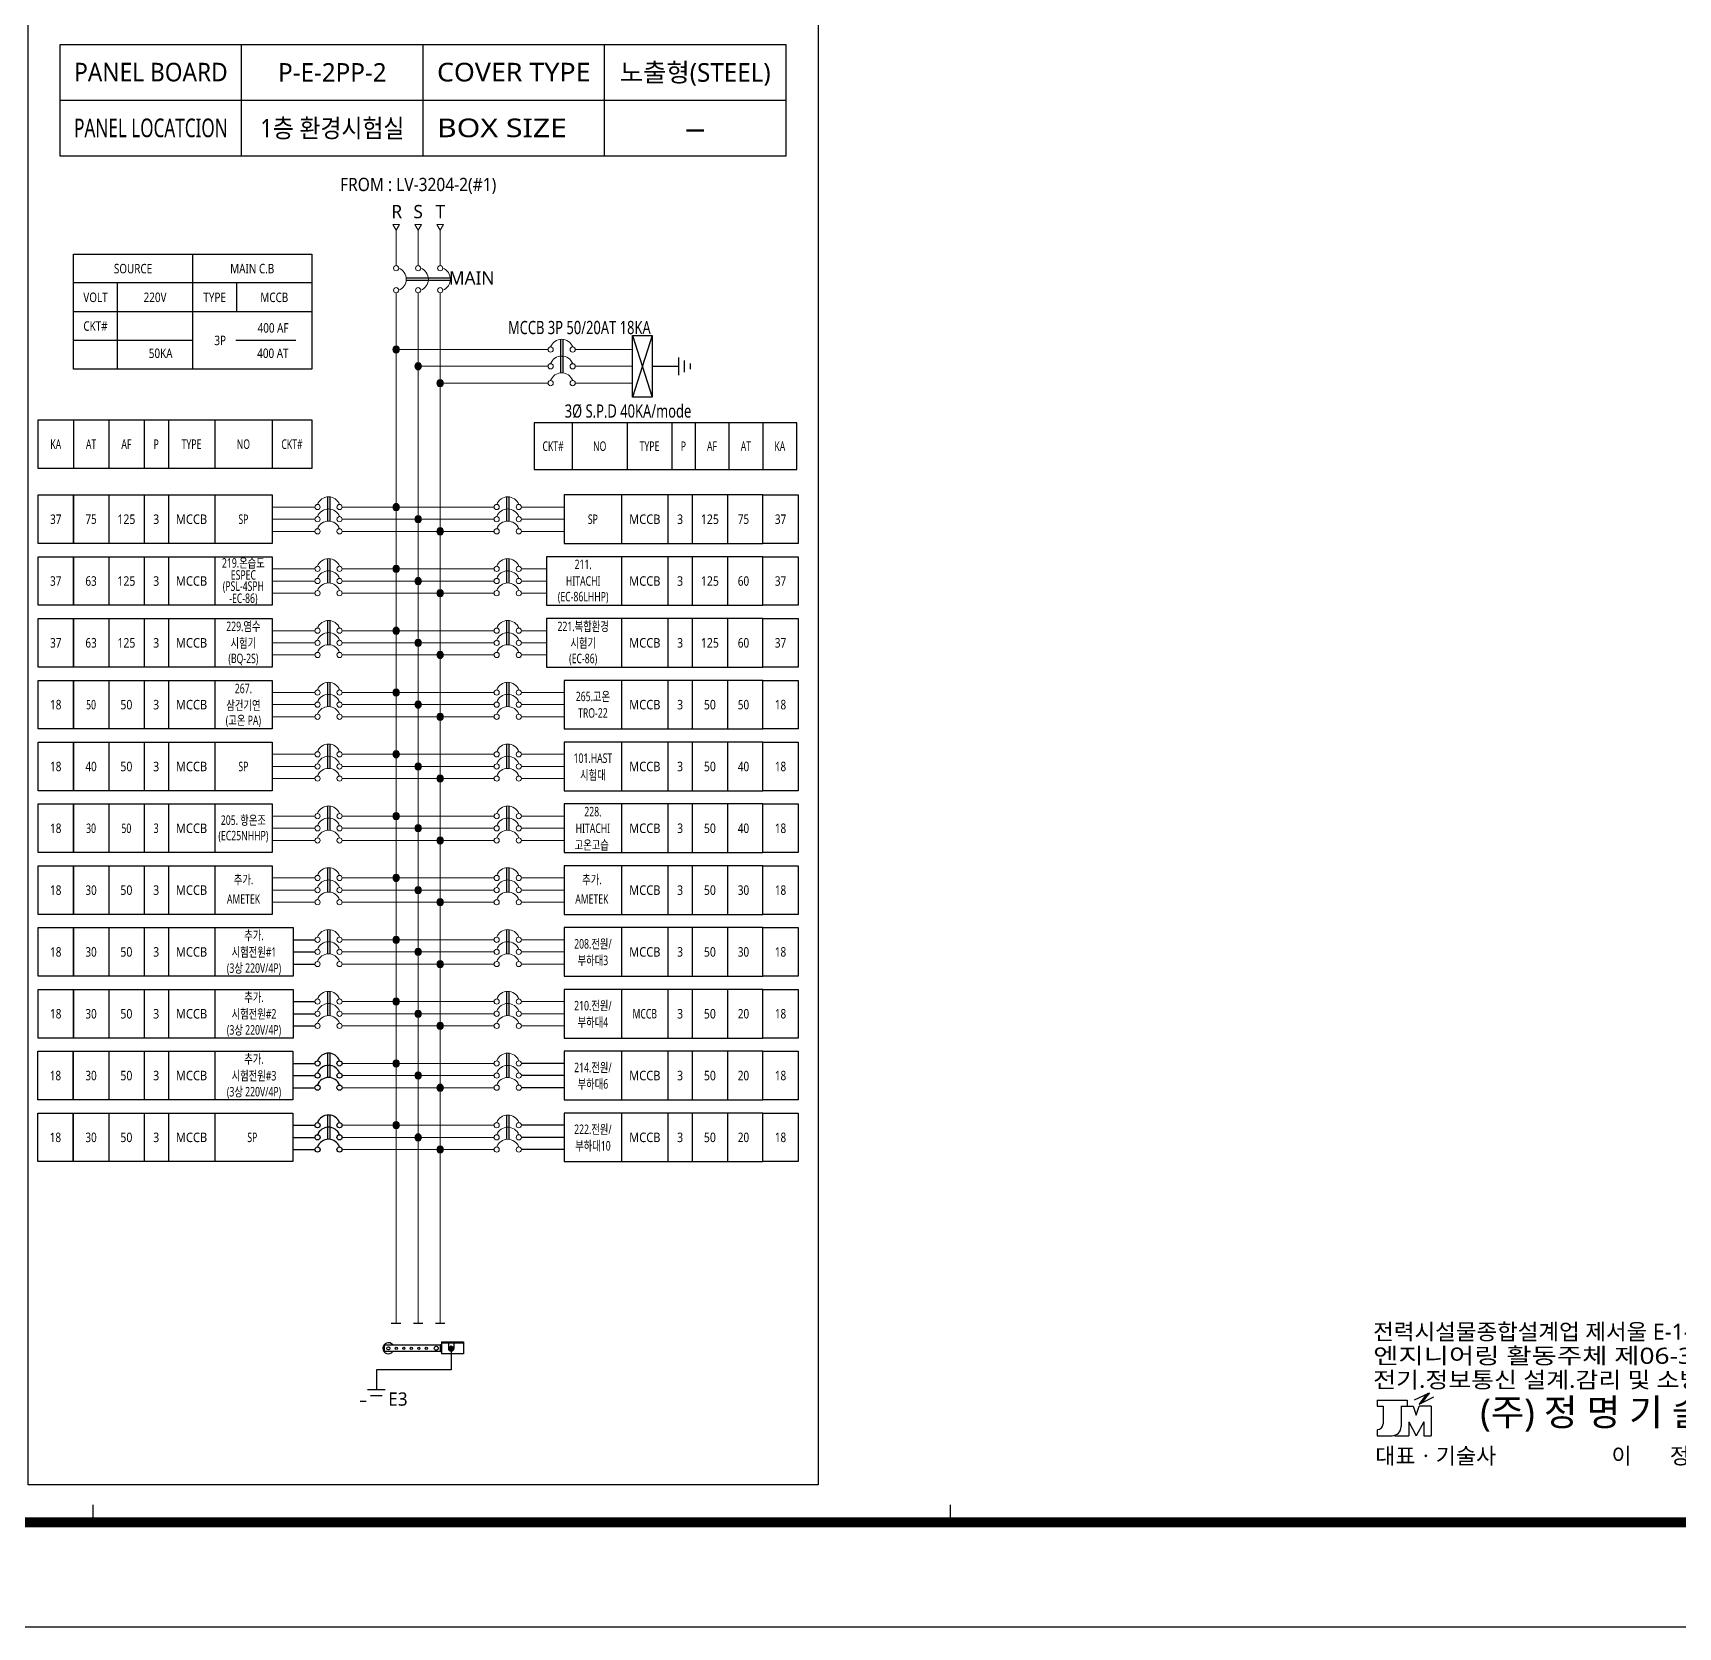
# Model space of a CAD drawing. Header units: millimetres. Extents: x 0 to 1009200, y -237600 to 28708.
# Drawn here: x 75582 to 141500, y -118800 to -54934 of the extents above; entities that cross this region are included whole.
import ezdxf
from ezdxf.enums import TextEntityAlignment as Align

# ---------------------------------------------------------------- set-up
doc = ezdxf.new("R2010")
doc.units = ezdxf.units.MM
doc.header["$LTSCALE"] = 1000
for name, color, linetype in [('arch', 8, 'Continuous'), ('S', 4, 'Continuous'), ('SYM', 3, 'Continuous'), ('TEXT', 3, 'Continuous'), ('XR-SHEET(통신)$0$WD-E$0$WD', 6, 'Continuous'), ('XR-SHEET-SHT', 5, 'Continuous')]:
    doc.layers.add(name, color=color, linetype=linetype)
doc.layers.add('XR-SHEET-TEMP', color=171, linetype='Continuous', plot=False)
doc.styles.add('GHS', font='malgun.ttf')
doc.styles.add('XR-SHEET(통신)$0$WD-E$0$GHS', font='malgun.ttf')

# ---------------------------------------------------------------- blocks, each defined once
blk = doc.blocks.new('A$C73120EFD')
at = {"layer": 'XR-SHEET(통신)$0$WD-E$0$WD', "color": 4}
for p, q in [((-27546, 7102), (-27546, 6933)), ((-27546, 7102), (-26702, 7102)), ((-27546, 6933), (-27377, 6933)), ((-27377, 6933), (-27377, 6434)), ((-26871, 6933), (-26871, 6358)), ((-26871, 6933), (-26534, 6933)), ((-26702, 7102), (-26702, 6933)), ((-26534, 6933), (-26449, 6680)), ((-26494, 7105), (-26082, 7309)), ((-26449, 6680), (-26365, 6933)), ((-26165, 7268), (-26370, 6991)), ((-26370, 6991), (-25958, 7194)), ((-26370, 6991), (-26257, 7073)), ((-26027, 6933), (-26365, 6933)), ((-26349, 7019), (-26236, 7101)), ((-26328, 7047), (-26215, 7129)), ((-26314, 7018), (-26278, 7045)), ((-26308, 7075), (-26194, 7157)), ((-26082, 7309), (-26288, 7031)), ((-26287, 7103), (-26173, 7186)), ((-26266, 7131), (-26153, 7214)), ((-26245, 7160), (-26132, 7242)), ((-26224, 7188), (-26111, 7270)), ((-26203, 7216), (-26090, 7298)), ((-26183, 7244), (-26117, 7292)), ((-26027, 6933), (-26027, 6105)), ((-26660, 6490), (-26449, 6105)), ((-26660, 6490), (-26660, 6105)), ((-26238, 6490), (-26449, 6105)), ((-26238, 6490), (-26238, 6105)), ((-27546, 6273), (-27546, 6105)), ((-27546, 6273), (-27538, 6273)), ((-27546, 6105), (-27124, 6105)), ((-27052, 6115), (-27052, 6105)), ((-27052, 6105), (-26660, 6105)), ((-26238, 6105), (-26027, 6105))]:
    blk.add_line(p, q, dxfattribs=at)
for centre, radius in [((-27538, 6434), 160), ((-27124, 6358), 253)]:
    blk.add_arc(centre, radius, 270, 0, dxfattribs=at)
at = {"layer": 'XR-SHEET(통신)$0$WD-E$0$WD', "color": 4, "style": 'XR-SHEET(통신)$0$WD-E$0$GHS'}
for s, width, p, p2 in [('전력시설물종합설계업 제서울 E-1-055호', 0.91927, (-27655, 8791), (-17155, 8791)), ('엔지니어링 활동주체 제06-378호', 1.128043, (-27655, 8118), (-17155, 8118)), ('전기.정보통신 설계.감리 및 소방설계', 1.016896, (-27655, 7445), (-17155, 7445))]:
    blk.add_text(s, height=450, dxfattribs=dict(at, width=width)).set_placement(p, p2, align=Align.FIT)
for s, height, p in [('(주) 정 명 기 술 단', 750, (-17155, 6387)), ('이       정       환', 450, (-17155, 5315))]:
    blk.add_text(s, height=height, dxfattribs=at).set_placement(p, align=Align.RIGHT)
blk.add_text('대표ㆍ기술사 ', height=450, dxfattribs=at).set_placement((-27597, 5315))
blk = doc.blocks.new('XR-FORM-EE', base_point=(461, 408))
at = {"layer": 'XR-SHEET-SHT', "color": 5}
blk.add_lwpolyline([(0, 118800), (168200, 118800), (168200, 0), (0, 0)], close=True, dxfattribs=at)
at = {"layer": 'XR-SHEET-SHT', "color": 5, "const_width": 400}
blk.add_lwpolyline([(9300, 114600), (163900, 114600), (163900, 4200), (9300, 4200)], close=True, dxfattribs=at)
at = {"layer": 'XR-SHEET-TEMP'}
for p, q in [((78000, 4200), (78000, 4900)), ((112350, 4200), (112350, 4900))]:
    blk.add_line(p, q, dxfattribs=at)
at = {"layer": 'S', "xscale": 1.431220871780062, "yscale": 1.431220896772468, "zscale": 1.431220886775505}
blk.add_blockref('A$C73120EFD', (168863, -1070), dxfattribs=at)
blk = doc.blocks.new('HH7')
at = {"layer": 'SYM'}
blk.add_hatch(color=256, dxfattribs=at).paths.add_polyline_path([(50, 50, 1), (-50, 50, 1)])
blk.add_circle((0, 50), 50, dxfattribs=at)

msp = doc.modelspace()

# ---------------------------------------------------------------- linework, layer by layer
at = {"lineweight": 18}
for p, q in [((90133, -62835, 0), (90133, -64256, 0)), ((91017, -62835, 0), (91017, -64256, 0)), ((91901, -62835, 0), (91901, -64256, 0)), ((90133, -65348, 0), (90133, -65499, 0)), ((91017, -65348, 0), (91017, -65499, 0)), ((91901, -65348, 0), (91901, -65499, 0)), ((96221, -67619, 0), (90133, -67619, 0)), ((97313, -67619, 0), (99602, -67619, 0)), ((96221, -68291, 0), (91017, -68291, 0)), ((99602, -68291, 0), (97313, -68291, 0)), ((99602, -68291, 0), (97313, -68291, 0)), ((96221, -68963, 0), (91901, -68963, 0)), ((99602, -68963, 0), (97313, -68963, 0)), ((85165, -73929), (86882, -73929)), ((85165, -74416), (86882, -74416)), ((87973, -73929), (94061, -73929, 0)), ((94061, -74416), (87973, -74416, 0)), ((87973, -74416), (94061, -74416, 0)), ((96869, -73929, 0), (95152, -73929, 0)), ((96869, -74416, 0), (95152, -74416, 0)), ((85165, -74902), (86882, -74902)), ((94061, -74902), (87973, -74902, 0)), ((87973, -74902), (94061, -74902, 0)), ((96869, -74902, 0), (95152, -74902, 0)), ((85165, -76406), (86882, -76406)), ((87973, -76406), (94061, -76406, 0)), ((96155, -76406, 0), (95152, -76406, 0)), ((85165, -76892), (86882, -76892)), ((94061, -76892), (87973, -76892, 0)), ((87973, -76892), (94061, -76892, 0)), ((96155, -76892, 0), (95152, -76892, 0)), ((85165, -77379), (86882, -77379)), ((94061, -77379), (87973, -77379, 0)), ((87973, -77379), (94061, -77379, 0)), ((96155, -77379, 0), (95152, -77379, 0)), ((85165, -78882), (86882, -78882)), ((87973, -78882), (94061, -78882, 0)), ((96155, -78882, 0), (95152, -78882, 0)), ((85165, -79369), (86882, -79369)), ((94061, -79369), (87973, -79369, 0)), ((87973, -79369), (94061, -79369, 0)), ((96155, -79369, 0), (95152, -79369, 0)), ((85165, -79855), (86882, -79855)), ((94061, -79855), (87973, -79855, 0)), ((87973, -79855), (94061, -79855, 0)), ((96155, -79855, 0), (95152, -79855, 0)), ((85165, -81359), (86882, -81359)), ((87973, -81359), (94061, -81359, 0)), ((96869, -81359, 0), (95152, -81359, 0)), ((85165, -81845), (86882, -81845)), ((85165, -82332), (86882, -82332)), ((94061, -81845), (87973, -81845, 0)), ((87973, -81845), (94061, -81845, 0)), ((94061, -82332), (87973, -82332, 0)), ((87973, -82332), (94061, -82332, 0)), ((96869, -81845, 0), (95152, -81845, 0)), ((96869, -82332, 0), (95152, -82332, 0)), ((85165, -83835), (86882, -83835)), ((85165, -84322), (86882, -84322)), ((87973, -83835), (94061, -83835, 0)), ((94061, -84322), (87973, -84322, 0)), ((87973, -84322), (94061, -84322, 0)), ((96869, -83835, 0), (95152, -83835, 0)), ((96869, -84322, 0), (95152, -84322, 0)), ((85165, -84808), (86882, -84808)), ((94061, -84808), (87973, -84808, 0)), ((87973, -84808), (94061, -84808, 0)), ((96869, -84808, 0), (95152, -84808, 0)), ((85165, -86312), (86882, -86312)), ((87973, -86312), (94061, -86312, 0)), ((96869, -86312, 0), (95152, -86312, 0)), ((85165, -86798), (86882, -86798)), ((94061, -86798), (87973, -86798, 0)), ((87973, -86798), (94061, -86798, 0)), ((96869, -86798, 0), (95152, -86798, 0)), ((85165, -87285), (86882, -87285)), ((91901, -87285), (87973, -87285, 0)), ((87973, -87285), (94061, -87285, 0)), ((96869, -87285, 0), (95152, -87285, 0)), ((85165, -88788), (86882, -88788)), ((87973, -88788), (94061, -88788, 0)), ((96869, -88788, 0), (95152, -88788, 0)), ((85165, -89275), (86882, -89275)), ((94061, -89275), (87973, -89275, 0)), ((87973, -89275), (94061, -89275, 0)), ((96869, -89275, 0), (95152, -89275, 0)), ((85165, -89761), (86882, -89761)), ((91901, -89761), (87973, -89761, 0)), ((87973, -89761), (94061, -89761, 0)), ((96869, -89761, 0), (95152, -89761, 0)), ((87973, -91265), (94061, -91265, 0)), ((96869, -91265, 0), (95152, -91265, 0)), ((94061, -91751), (87973, -91751, 0)), ((87973, -91751), (94061, -91751, 0)), ((91901, -92238), (87973, -92238, 0)), ((87973, -92238), (94061, -92238, 0)), ((96869, -91751, 0), (95152, -91751, 0)), ((96869, -92238, 0), (95152, -92238, 0)), ((87973, -93741), (94061, -93741, 0)), ((94061, -94228), (87973, -94228, 0)), ((87973, -94228), (94061, -94228, 0)), ((96869, -93741, 0), (95152, -93741, 0)), ((96869, -94228, 0), (95152, -94228, 0)), ((91901, -94714), (87973, -94714, 0)), ((87973, -94714), (94061, -94714, 0)), ((96869, -94714, 0), (95152, -94714, 0)), ((87973, -96218), (94061, -96218, 0)), ((94061, -96704), (87973, -96704, 0)), ((87973, -96704), (94061, -96704, 0)), ((91901, -97190), (87973, -97190, 0)), ((87973, -97190), (94061, -97190, 0)), ((87973, -98694), (94061, -98694)), ((94061, -99180), (87973, -99180, 0)), ((87973, -99180), (94061, -99180)), ((91901, -99667), (87973, -99667, 0)), ((87973, -99667), (94061, -99667))]:
    msp.add_line(p, q, dxfattribs=at)
for p, q in [((81981, -63802, 0), (81981, -68402, 0)), ((86757, -64952, 0), (77205, -64952, 0)), ((78973, -68402, 0), (78973, -64952, 0)), ((83749, -66102, 0), (83749, -64952, 0)), ((92308, -64754, 0), (90539, -64754, 0)), ((92308, -64850, 0), (90539, -64850, 0)), ((86757, -66102, 0), (77205, -66102, 0)), ((96719, -67212, 0), (96719, -68556, 0)), ((96815, -67212, 0), (96815, -68556, 0)), ((100398, -67052, 0), (99602, -69529, 0)), ((99602, -67052, 0), (100398, -69529, 0)), ((81981, -67252, 0), (77205, -67252, 0)), ((86123, -67252, 0), (83715, -67252, 0)), ((100398, -68291, 0), (101461, -68291, 0)), ((101461, -68642, 0), (101461, -67940, 0)), ((101695, -68525, 0), (101695, -68057, 0)), ((101929, -68408, 0), (101929, -68174, 0)), ((77205, -70436, 0), (77205, -72382, 0)), ((78620, -70436, 0), (78620, -72382, 0)), ((80035, -70436, 0), (80035, -72382, 0)), ((81008, -70436, 0), (81008, -72382, 0)), ((82865, -70436, 0), (82865, -72382, 0)), ((85165, -70436, 0), (85165, -72382, 0)), ((97188, -70556, 0), (97188, -72424, 0)), ((99395, -70556, 0), (99395, -72424, 0)), ((101179, -70556, 0), (101179, -72424, 0)), ((102112, -70556, 0), (102112, -72424, 0)), ((103471, -70556, 0), (103471, -72424, 0)), ((104830, -70556, 0), (104830, -72424, 0)), ((78620, -73443, 0), (78620, -75389, 0)), ((80035, -73443, 0), (80035, -75389, 0)), ((81008, -73443, 0), (81008, -75389, 0)), ((82865, -73443, 0), (82865, -75389, 0)), ((87380, -73523), (87380, -74496)), ((87475, -73523), (87475, -74496)), ((94559, -73523, 0), (94559, -74496, 0)), ((94654, -73523, 0), (94654, -74496, 0)), ((99169, -73443), (99169, -75389)), ((101026, -73443), (101026, -75389)), ((101999, -73443), (101999, -75389)), ((103414, -73443), (103414, -75389)), ((78620, -75919, 0), (78620, -77865, 0)), ((80035, -75919, 0), (80035, -77865, 0)), ((81008, -75919, 0), (81008, -77865, 0)), ((82865, -75919, 0), (82865, -77865, 0)), ((87380, -75999), (87380, -76972)), ((87475, -75999), (87475, -76972)), ((94559, -75999, 0), (94559, -76972, 0)), ((94654, -75999, 0), (94654, -76972, 0)), ((99169, -75919), (99169, -77865)), ((101026, -75919), (101026, -77865)), ((101999, -75919), (101999, -77865)), ((103414, -75919), (103414, -77865)), ((78620, -78396, 0), (78620, -80342, 0)), ((80035, -78396, 0), (80035, -80342, 0)), ((81008, -78396, 0), (81008, -80342, 0)), ((82865, -78396, 0), (82865, -80342, 0)), ((99169, -78396), (99169, -80342)), ((101026, -78396), (101026, -80342)), ((101999, -78396), (101999, -80342)), ((103414, -78396), (103414, -80342)), ((87380, -78476), (87380, -79448)), ((87475, -78476), (87475, -79448)), ((94559, -78476, 0), (94559, -79448, 0)), ((94654, -78476, 0), (94654, -79448, 0)), ((78620, -80872, 0), (78620, -82818, 0)), ((80035, -80872, 0), (80035, -82818, 0)), ((81008, -80872, 0), (81008, -82818, 0)), ((82865, -80872, 0), (82865, -82818, 0)), ((87380, -80952), (87380, -81925)), ((87475, -80952), (87475, -81925)), ((94559, -80952, 0), (94559, -81925, 0)), ((94654, -80952, 0), (94654, -81925, 0)), ((99169, -80872), (99169, -82818)), ((101026, -80872), (101026, -82818)), ((101999, -80872), (101999, -82818)), ((103414, -80872), (103414, -82818)), ((78620, -83349, 0), (78620, -85295, 0)), ((80035, -83349, 0), (80035, -85295, 0)), ((81008, -83349, 0), (81008, -85295, 0)), ((82865, -83349, 0), (82865, -85295, 0)), ((87380, -83429), (87380, -84401)), ((87475, -83429), (87475, -84401)), ((94559, -83429, 0), (94559, -84401, 0)), ((94654, -83429, 0), (94654, -84401, 0)), ((99169, -83349), (99169, -85295)), ((101026, -83349), (101026, -85295)), ((101999, -83349), (101999, -85295)), ((103414, -83349), (103414, -85295)), ((78620, -85825, 0), (78620, -87771, 0)), ((80035, -85825, 0), (80035, -87771, 0)), ((81008, -85825, 0), (81008, -87771, 0)), ((82865, -85825, 0), (82865, -87771, 0)), ((87380, -85905), (87380, -86878)), ((87475, -85905), (87475, -86878)), ((94559, -85905, 0), (94559, -86878, 0)), ((94654, -85905, 0), (94654, -86878, 0)), ((99169, -85825), (99169, -87771)), ((101026, -85825), (101026, -87771)), ((101999, -85825), (101999, -87771)), ((103414, -85825), (103414, -87771)), ((78620, -88302, 0), (78620, -90248, 0)), ((80035, -88302, 0), (80035, -90248, 0)), ((81008, -88302, 0), (81008, -90248, 0)), ((82865, -88302, 0), (82865, -90248, 0)), ((99169, -88302), (99169, -90248)), ((101026, -88302), (101026, -90248)), ((101999, -88302), (101999, -90248)), ((103414, -88302), (103414, -90248)), ((87380, -88381), (87380, -89354)), ((87475, -88381), (87475, -89354)), ((94559, -88381, 0), (94559, -89354, 0)), ((94654, -88381, 0), (94654, -89354, 0)), ((78620, -90778), (78620, -92724)), ((80035, -90778), (80035, -92724)), ((81008, -90778), (81008, -92724)), ((82865, -90778), (82865, -92724)), ((87380, -90858), (87380, -91831)), ((87475, -90858), (87475, -91831)), ((94559, -90858, 0), (94559, -91831, 0)), ((94654, -90858, 0), (94654, -91831, 0)), ((99169, -90778), (99169, -92724)), ((101026, -90778), (101026, -92724)), ((101999, -90778), (101999, -92724)), ((103414, -90778), (103414, -92724)), ((86010, -91265), (86882, -91265)), ((86010, -91751), (86882, -91751)), ((86010, -92238), (86882, -92238)), ((78620, -93255), (78620, -95200)), ((80035, -93255), (80035, -95200)), ((81008, -93255), (81008, -95200)), ((82865, -93255), (82865, -95200)), ((87380, -93334), (87380, -94307)), ((87475, -93334), (87475, -94307)), ((94559, -93334, 0), (94559, -94307, 0)), ((94654, -93334, 0), (94654, -94307, 0)), ((99169, -93255), (99169, -95200)), ((101026, -93255), (101026, -95200)), ((101999, -93255), (101999, -95200)), ((103414, -93255), (103414, -95200)), ((86010, -93741), (86882, -93741)), ((86010, -94228), (86882, -94228)), ((86010, -94714), (86882, -94714)), ((78620, -95731), (78620, -97677)), ((80035, -95731), (80035, -97677)), ((81008, -95731), (81008, -97677)), ((82865, -95731), (82865, -97677)), ((86010, -96218), (86882, -96218)), ((87380, -95811), (87380, -96784)), ((87475, -95811), (87475, -96784)), ((94559, -95811, 0), (94559, -96784, 0)), ((94654, -95811, 0), (94654, -96784, 0)), ((96869, -96218), (95152, -96218, 0)), ((99169, -95731), (99169, -97677)), ((101026, -95731), (101026, -97677)), ((101999, -95731), (101999, -97677)), ((103414, -95731), (103414, -97677)), ((86010, -96704), (86882, -96704)), ((96869, -96704), (95152, -96704, 0)), ((86010, -97190), (86882, -97190)), ((96869, -97190), (95152, -97190, 0)), ((78620, -98208), (78620, -100153)), ((80035, -98208), (80035, -100153)), ((81008, -98208), (81008, -100153)), ((82865, -98208), (82865, -100153)), ((99169, -98208), (99169, -100153)), ((101026, -98208), (101026, -100153)), ((101999, -98208), (101999, -100153)), ((103414, -98208), (103414, -100153)), ((86010, -98694), (86882, -98694)), ((87380, -98287), (87380, -99260)), ((87475, -98287), (87475, -99260)), ((94559, -98287), (94559, -99260)), ((94654, -98287), (94654, -99260)), ((96869, -98694), (95152, -98694)), ((86010, -99180), (86882, -99180)), ((96869, -99180), (95152, -99180)), ((86010, -99667), (86882, -99667)), ((96869, -99667), (95152, -99667)), ((89942, -106620, 0), (90324, -106620, 0)), ((90826, -106620, 0), (91208, -106620, 0)), ((91710, -106620, 0), (92093, -106620, 0)), ((91955, -107372, 0), (92839, -107372, 0)), ((91955, -107372, 0), (91955, -107850, 0)), ((91955, -107408, 0), (92839, -107408, 0)), ((92229, -107408, 0), (92229, -107629, 0)), ((92459, -107629, 0), (92459, -107408, 0)), ((92839, -107372, 0), (92839, -107850, 0)), ((89655, -107496, 0), (91919, -107496, 0)), ((89655, -107496, 0), (89655, -107762, 0)), ((91919, -107762, 0), (89655, -107762, 0)), ((91955, -107496, 0), (91919, -107496, 0)), ((91919, -107762, 0), (91919, -107496, 0)), ((91919, -107762, 0), (91955, -107762, 0)), ((92839, -107850, 0), (91955, -107850, 0)), ((92307, -107624, 0), (92307, -107634, 0)), ((92307, -107624, 0), (92333, -107624, 0)), ((92307, -107634, 0), (92333, -107634, 0)), ((92338, -107592, 0), (92338, -107618, 0)), ((92338, -107592, 0), (92349, -107592, 0)), ((92338, -107639, 0), (92338, -107666, 0)), ((92338, -107666, 0), (92349, -107666, 0)), ((92349, -107592, 0), (92349, -107618, 0)), ((92349, -107639, 0), (92349, -107666, 0)), ((92354, -107624, 0), (92381, -107624, 0)), ((92354, -107634, 0), (92381, -107634, 0)), ((92381, -107624, 0), (92381, -107634, 0)), ((88993, -109285), (89695, -109285)), ((88697, -109753), (88931, -109753)), ((89110, -109519), (89578, -109519))]:
    msp.add_line(p, q)
for points in [[(90133, -62835), (90265, -62605), (90000, -62605)], [(91017, -62835), (91150, -62605), (90884, -62605)], [(91901, -62835), (92034, -62605), (91769, -62605)]]:
    msp.add_lwpolyline(points, close=True, dxfattribs=at)
for points in [[(77205, -63802), (86757, -63802), (86757, -68402), (77205, -68402)], [(99602, -67052), (100398, -67052), (100398, -69529), (99602, -69529)], [(75789, -70436), (86757, -70436), (86757, -72382), (75789, -72382)], [(106188, -70556), (95660, -70556), (95660, -72424), (106188, -72424)], [(75789, -73443), (77205, -73443), (77205, -75389), (75789, -75389)], [(77205, -73443), (85165, -73443), (85165, -75389), (77205, -75389)], [(104830, -73443), (96869, -73443), (96869, -75389), (104830, -75389)], [(104830, -73443), (106245, -73443), (106245, -75389), (104830, -75389)], [(75789, -75919), (77205, -75919), (77205, -77865), (75789, -77865)], [(77205, -75919), (85165, -75919), (85165, -77865), (77205, -77865)], [(104830, -75919), (96155, -75919), (96155, -77865), (104830, -77865)], [(104830, -75919), (106245, -75919), (106245, -77865), (104830, -77865)], [(75789, -78396), (77205, -78396), (77205, -80342), (75789, -80342)], [(77205, -78396), (85165, -78396), (85165, -80342), (77205, -80342)], [(104830, -78396), (96155, -78396), (96155, -80342), (104830, -80342)], [(104830, -78396), (106245, -78396), (106245, -80342), (104830, -80342)], [(75789, -80872), (77205, -80872), (77205, -82818), (75789, -82818)], [(77205, -80872), (85165, -80872), (85165, -82818), (77205, -82818)], [(104830, -80872), (96869, -80872), (96869, -82818), (104830, -82818)], [(104830, -80872), (106245, -80872), (106245, -82818), (104830, -82818)], [(75789, -83349), (77205, -83349), (77205, -85295), (75789, -85295)], [(77205, -83349), (85165, -83349), (85165, -85295), (77205, -85295)], [(104830, -83349), (96869, -83349), (96869, -85295), (104830, -85295)], [(104830, -83349), (106245, -83349), (106245, -85295), (104830, -85295)], [(75789, -85825), (77205, -85825), (77205, -87771), (75789, -87771)], [(77205, -85825), (85165, -85825), (85165, -87771), (77205, -87771)], [(104830, -85825), (96869, -85825), (96869, -87771), (104830, -87771)], [(104830, -85825), (106245, -85825), (106245, -87771), (104830, -87771)], [(75789, -88302), (77205, -88302), (77205, -90248), (75789, -90248)], [(77205, -88302), (85165, -88302), (85165, -90248), (77205, -90248)], [(104830, -88302), (96869, -88302), (96869, -90248), (104830, -90248)], [(104830, -88302), (106245, -88302), (106245, -90248), (104830, -90248)], [(75789, -90778), (77205, -90778), (77205, -92724), (75789, -92724)], [(77205, -90778), (86010, -90778), (86010, -92724), (77205, -92724)], [(104830, -90778), (96869, -90778), (96869, -92724), (104830, -92724)], [(104830, -90778), (106245, -90778), (106245, -92724), (104830, -92724)], [(75789, -93255), (77205, -93255), (77205, -95200), (75789, -95200)], [(77205, -93255), (86010, -93255), (86010, -95200), (77205, -95200)], [(104830, -93255), (96869, -93255), (96869, -95200), (104830, -95200)], [(104830, -93255), (106245, -93255), (106245, -95200), (104830, -95200)], [(75776, -95731), (77191, -95731), (77191, -97677), (75776, -97677)], [(77191, -95731), (85997, -95731), (85997, -97677), (77191, -97677)], [(104830, -95731), (96869, -95731), (96869, -97677), (104830, -97677)], [(104830, -95731), (106245, -95731), (106245, -97677), (104830, -97677)], [(75776, -98208), (77191, -98208), (77191, -100153), (75776, -100153)], [(77191, -98208), (85997, -98208), (85997, -100153), (77191, -100153)], [(104830, -98208), (96869, -98208), (96869, -100153), (104830, -100153)], [(104830, -98208), (106245, -98208), (106245, -100153), (104830, -100153)], [(92417, -107586), (92344, -107544), (92270, -107586), (92270, -107671), (92344, -107714), (92417, -107671)]]:
    msp.add_lwpolyline(points, close=True)
for points in [[(90133, -106620), (90133, -65499)], [(91017, -106620), (91017, -65499)], [(91901, -106620), (91901, -65499)]]:
    msp.add_lwpolyline(points, dxfattribs=at)
msp.add_lwpolyline([(92344, -107629), (92344, -108494), (89344, -108494), (89344, -109285)])
for centre in [(90133, -64360, 0), (91017, -64360, 0), (91901, -64360, 0), (90133, -65244, 0), (91017, -65244, 0), (91901, -65244, 0), (96325, -67619, 0), (97209, -67619, 0), (96325, -68291, 0), (97209, -68291, 0), (96325, -68963, 0), (97209, -68963, 0), (86985, -73929), (87870, -73929), (94164, -73929, 0), (95049, -73929, 0), (86985, -74416), (87870, -74416), (94164, -74416, 0), (95049, -74416, 0), (86985, -74902), (87870, -74902), (94164, -74902, 0), (95049, -74902, 0), (86985, -76406), (87870, -76406), (94164, -76406, 0), (95049, -76406, 0), (86985, -76892), (87870, -76892), (94164, -76892, 0), (95049, -76892, 0), (86985, -77379), (87870, -77379), (94164, -77379, 0), (95049, -77379, 0), (86985, -78882), (87870, -78882), (94164, -78882, 0), (95049, -78882, 0), (86985, -79369), (86985, -79855), (87870, -79369), (87870, -79855), (94164, -79369, 0), (94164, -79855, 0), (95049, -79369, 0), (95049, -79855, 0), (86985, -81359), (87870, -81359), (94164, -81359, 0), (95049, -81359, 0), (86985, -81845), (86985, -82332), (87870, -81845), (87870, -82332), (94164, -81845, 0), (94164, -82332, 0), (95049, -81845, 0), (95049, -82332, 0), (86985, -83835), (86985, -84322), (87870, -83835), (87870, -84322), (94164, -83835, 0), (94164, -84322, 0), (95049, -83835, 0), (95049, -84322, 0), (86985, -84808), (87870, -84808), (94164, -84808, 0), (95049, -84808, 0), (86985, -86312), (87870, -86312), (94164, -86312, 0), (95049, -86312, 0), (86985, -86798), (87870, -86798), (94164, -86798, 0), (95049, -86798, 0), (86985, -87285), (87870, -87285), (94164, -87285, 0), (95049, -87285, 0), (86985, -88788), (87870, -88788), (94164, -88788, 0), (95049, -88788, 0), (86985, -89275), (87870, -89275), (94164, -89275, 0), (95049, -89275, 0), (86985, -89761), (87870, -89761), (94164, -89761, 0), (95049, -89761, 0), (86985, -91265), (87870, -91265), (94164, -91265, 0), (95049, -91265, 0), (86985, -91751), (86985, -92238), (87870, -91751), (87870, -92238), (94164, -91751, 0), (94164, -92238, 0), (95049, -91751, 0), (95049, -92238, 0), (86985, -93741), (86985, -94228), (87870, -93741), (87870, -94228), (94164, -93741, 0), (94164, -94228, 0), (95049, -93741, 0), (95049, -94228, 0), (86985, -94714), (87870, -94714), (94164, -94714, 0), (95049, -94714, 0), (94164, -96218, 0), (95049, -96218, 0), (94164, -96704, 0), (95049, -96704, 0), (94164, -97190, 0), (95049, -97190, 0), (94164, -98694), (95049, -98694), (94164, -99180), (95049, -99180), (94164, -99667), (95049, -99667)]:
    msp.add_circle(centre, 104, dxfattribs=at)
for centre, radius in [((86985, -96218), 104), ((87870, -96218), 104), ((86985, -96704), 104), ((87870, -96704), 104), ((86985, -97190), 104), ((87870, -97190), 104), ((86985, -98694), 104), ((87870, -98694), 104), ((86985, -99180), 104), ((87870, -99180), 104), ((86985, -99667), 104), ((87870, -99667), 104), ((89823, -107629, 0), 61.9), ((90141, -107629, 0), 44.2), ((90442, -107629, 0), 44.2), ((90743, -107629, 0), 44.2), ((91044, -107629, 0), 44.2), ((91344, -107629, 0), 44.2), ((91742, -107629, 0), 79.6), ((92344, -107629, 0), 67), ((92344, -107629, 0), 59.2)]:
    msp.add_circle(centre, radius)
for centre, start, end in [((90069, -64802, 0), 290.69882, 69.30118), ((90953, -64802, 0), 290.69882, 69.30118), ((91838, -64802, 0), 290.69882, 69.30118), ((96767, -67682, 0), 20.69882, 159.30118), ((96767, -68354, 0), 20.69882, 159.30118), ((96767, -69026, 0), 20.69882, 159.30118), ((87427, -73993), 20.69882, 159.30118), ((94607, -73993, 0), 20.69882, 159.30118), ((87427, -74479), 20.69882, 159.30118), ((94607, -74479, 0), 20.69882, 159.30118), ((87427, -74966), 20.69882, 159.30118), ((94607, -74966, 0), 20.69882, 159.30118), ((87427, -76469), 20.69882, 159.30118), ((94607, -76469, 0), 20.69882, 159.30118), ((87427, -76956), 20.69882, 159.30118), ((87427, -77442), 20.69882, 159.30118), ((94607, -76956, 0), 20.69882, 159.30118), ((94607, -77442, 0), 20.69882, 159.30118), ((87427, -78946), 20.69882, 159.30118), ((87427, -79432), 20.69882, 159.30118), ((94607, -78946, 0), 20.69882, 159.30118), ((94607, -79432, 0), 20.69882, 159.30118), ((87427, -79919), 20.69882, 159.30118), ((94607, -79919, 0), 20.69882, 159.30118), ((87427, -81422), 20.69882, 159.30118), ((94607, -81422, 0), 20.69882, 159.30118), ((87427, -81909), 20.69882, 159.30118), ((94607, -81909, 0), 20.69882, 159.30118), ((87427, -82395), 20.69882, 159.30118), ((94607, -82395, 0), 20.69882, 159.30118), ((87427, -83899), 20.69882, 159.30118), ((94607, -83899, 0), 20.69882, 159.30118), ((87427, -84385), 20.69882, 159.30118), ((94607, -84385, 0), 20.69882, 159.30118), ((87427, -84872), 20.69882, 159.30118), ((94607, -84872, 0), 20.69882, 159.30118), ((87427, -86375), 20.69882, 159.30118), ((94607, -86375, 0), 20.69882, 159.30118), ((87427, -86862), 20.69882, 159.30118), ((87427, -87348), 20.69882, 159.30118), ((94607, -86862, 0), 20.69882, 159.30118), ((94607, -87348, 0), 20.69882, 159.30118), ((87427, -88852), 20.69882, 159.30118), ((87427, -89338), 20.69882, 159.30118), ((94607, -88852, 0), 20.69882, 159.30118), ((94607, -89338, 0), 20.69882, 159.30118), ((87427, -89825), 20.69882, 159.30118), ((94607, -89825, 0), 20.69882, 159.30118), ((87427, -91328), 20.69882, 159.30118), ((94607, -91328, 0), 20.69882, 159.30118), ((87427, -91815), 20.69882, 159.30118), ((94607, -91815, 0), 20.69882, 159.30118), ((87427, -92301), 20.69882, 159.30118), ((94607, -92301, 0), 20.69882, 159.30118), ((87427, -93805), 20.69882, 159.30118), ((94607, -93805, 0), 20.69882, 159.30118), ((87427, -94291), 20.69882, 159.30118), ((94607, -94291, 0), 20.69882, 159.30118), ((87427, -94778), 20.69882, 159.30118), ((94607, -94778, 0), 20.69882, 159.30118), ((94607, -96281, 0), 20.69882, 159.30118), ((94607, -96768, 0), 20.69882, 159.30118), ((94607, -97254, 0), 20.69882, 159.30118), ((94607, -98758), 20.69882, 159.30118), ((94607, -99244), 20.69882, 159.30118), ((94607, -99730), 20.69882, 159.30118)]:
    msp.add_arc(centre, 473, start, end, dxfattribs=at)
for centre, radius, start, end in [((87427, -96281), 473, 20.69882, 159.30118), ((87427, -96768), 473, 20.69882, 159.30118), ((87427, -97254), 473, 20.69882, 159.30118), ((87427, -98758), 473, 20.69882, 159.30118), ((87427, -99244), 473, 20.69882, 159.30118), ((87427, -99730), 473, 20.69882, 159.30118), ((89823, -107629, 0), 221, 36.8699, 323.1301), ((92344, -107629, 0), 115, 180, 0), ((92333, -107618, 0), 5.28, 270, 0), ((92333, -107639, 0), 5.28, 0, 90), ((92354, -107618, 0), 5.28, 180, 270), ((92354, -107639, 0), 5.28, 90, 180)]:
    msp.add_arc(centre, radius, start, end)
at = {"layer": 'SYM', "color": 6}
for p, q in [((83944, -59868, 0), (83944, -55400, 0)), ((91214, -59868, 0), (91214, -55400, 0)), ((98484, -59868, 0), (98484, -55400, 0)), ((76675, -57634, 0), (105753, -57634, 0))]:
    msp.add_line(p, q, dxfattribs=at)
for points in [[(75387, -54469), (107041, -54469), (107041, -113096), (75387, -113096)], [(76675, -55400), (105753, -55400), (105753, -59868), (76675, -59868)]]:
    msp.add_lwpolyline(points, close=True, dxfattribs=at)

# ---------------------------------------------------------------- block references
for p, xscale, yscale, zscale, rotation in [((90265, -67619, 0), -2.653349869803625, 2.653349869803625, 2.653349867486946, 89.9999999999992), ((91150, -68291, 0), -2.653349869803625, 2.653349869803625, 2.653349867486946, 89.9999999999992), ((92034, -68963, 0), -2.653349869803625, 2.653349869803625, 2.653349867486946, 89.9999999999992), ((90265, -73929), -2.653349145397245, 2.653349145397245, 2.65334914292484, 89.9999999999992), ((91150, -74416), -2.653349145397245, 2.653349145397245, 2.65334914292484, 89.9999999999992), ((92034, -74902), -2.653349145397245, 2.653349145397245, 2.65334914292484, 89.9999999999992), ((90265, -76406), -2.653349145397245, 2.653349145397245, 2.65334914292484, 89.9999999999992), ((91150, -76892), -2.653349145397245, 2.653349145397245, 2.65334914292484, 89.9999999999992), ((92034, -77379), -2.653349145397245, 2.653349145397245, 2.65334914292484, 89.9999999999992), ((90265, -78882), -2.653349145397245, 2.653349145397245, 2.65334914292484, 89.9999999999992), ((91150, -79369), -2.653349145397245, 2.653349145397245, 2.65334914292484, 89.9999999999992), ((92034, -79855), -2.653349145397245, 2.653349145397245, 2.65334914292484, 89.9999999999992), ((90265, -81359), -2.653349145397245, 2.653349145397245, 2.65334914292484, 89.9999999999992), ((91150, -81845), -2.653349145397245, 2.653349145397245, 2.65334914292484, 89.9999999999992), ((92034, -82332), -2.653349145397245, 2.653349145397245, 2.65334914292484, 89.9999999999992), ((90265, -83835), -2.653349145397245, 2.653349145397245, 2.65334914292484, 89.9999999999992), ((91150, -84322), -2.653349145397245, 2.653349145397245, 2.65334914292484, 89.9999999999992), ((92034, -84808), -2.653349145397245, 2.653349145397245, 2.65334914292484, 89.9999999999992), ((90265, -86312), -2.653349145397245, 2.653349145397245, 2.65334914292484, 89.99999999999912), ((91150, -86798), -2.653349145397245, 2.653349145397245, 2.65334914292484, 89.99999999999912), ((92034, -87285), -2.653349145397245, 2.653349145397245, 2.65334914292484, 89.99999999999912), ((90265, -88788), -2.653349145397245, 2.653349145397245, 2.65334914292484, 89.99999999999912), ((91150, -89275), -2.653349145397245, 2.653349145397245, 2.65334914292484, 89.99999999999912), ((92034, -89761), -2.653349145397245, 2.653349145397245, 2.65334914292484, 89.99999999999912), ((90265, -91265), -2.653349145397245, 2.653349145397245, 2.65334914292484, 89.99999999999912), ((91150, -91751), -2.653349145397245, 2.653349145397245, 2.65334914292484, 89.99999999999912), ((92034, -92238), -2.653349145397245, 2.653349145397245, 2.65334914292484, 89.99999999999912), ((90265, -93741), -2.653349145397245, 2.653349145397245, 2.65334914292484, 89.99999999999912), ((91150, -94228), -2.653349145397245, 2.653349145397245, 2.65334914292484, 89.99999999999912), ((92034, -94714), -2.653349145397245, 2.653349145397245, 2.65334914292484, 89.99999999999912), ((90265, -96218), -2.653349145397245, 2.653349145397245, 2.65334914292484, 89.99999999999912), ((91150, -96704), -2.653349145397245, 2.653349145397245, 2.65334914292484, 89.99999999999912), ((92034, -97190), -2.653349145397245, 2.653349145397245, 2.65334914292484, 89.99999999999912), ((90265, -98694), -2.653349145397245, 2.653349145397245, 2.65334914292484, 89.99999999999912), ((91150, -99180), -2.653349145397245, 2.653349145397245, 2.65334914292484, 89.99999999999912), ((92034, -99667), -2.653349145397245, 2.653349145397245, 2.65334914292484, 89.99999999999912)]:
    msp.add_blockref('HH7', p, dxfattribs=dict(xscale=xscale, yscale=yscale, zscale=zscale, rotation=rotation))
at = {"layer": 'arch'}
msp.add_blockref('XR-FORM-EE', (461, -118392), dxfattribs=at)

# ---------------------------------------------------------------- texts
at = {"style": 'GHS'}
for s, height, width, p in [('FROM : LV-3204-2(#1)', 530.67, 0.9, (91017, -61060)), ('SOURCE', 380, 0.8, (79593, -64377)), ('MAIN C.B', 380, 0.8, (84369, -64377)), ('VOLT', 380, 0.8, (78089, -65527)), ('220V', 380, 0.8, (80477, -65527)), ('TYPE', 380, 0.8, (82865, -65527)), ('MCCB', 380, 0.8, (85253, -65527)), ('CKT#', 380, 0.8, (78089, -66677)), ('3P', 380, 0.8, (83086, -67252)), ('KA', 380, 0.7, (76497, -71409)), ('AT', 380, 0.7, (77912, -71409)), ('AF', 380, 0.7, (79327, -71409)), ('P', 380, 0.7, (80521, -71409)), ('TYPE', 380, 0.7, (81936, -71409)), ('NO', 380, 0.7, (84015, -71409)), ('CKT#', 380, 0.7, (85961, -71409)), ('CKT#', 380, 0.7, (96424, -71490)), ('NO', 380, 0.7, (98292, -71490)), ('TYPE', 380, 0.7, (100287, -71490)), ('P', 380, 0.7, (101645, -71490)), ('AF', 380, 0.7, (102792, -71490)), ('AT', 380, 0.7, (104150, -71490)), ('KA', 380, 0.7, (105509, -71490)), ('37', 380, 0.8, (76497, -74416)), ('75', 380, 0.8, (77912, -74416)), ('125', 380, 0.85, (79327, -74416)), ('3', 380, 0.85, (80521, -74416)), ('MCCB', 380, 0.9, (81936, -74416)), ('SP', 380, 0.7, (84015, -74416)), ('SP', 380, 0.7, (98019, -74416)), ('MCCB', 380, 0.9, (100098, -74416)), ('3', 380, 0.85, (101513, -74416)), ('125', 380, 0.85, (102707, -74416)), ('75', 380, 0.8, (104053, -74416)), ('37', 380, 0.8, (105537, -74416)), ('219.온습도', 380, 0.7, (84015, -76163)), ('ESPEC', 380, 0.7, (84015, -76649)), ('211.', 380, 0.7, (97629, -76227)), ('37', 380, 0.8, (76497, -76892)), ('63', 380, 0.8, (77912, -76892)), ('125', 380, 0.85, (79327, -76892)), ('3', 380, 0.85, (80521, -76892)), ('MCCB', 380, 0.9, (81936, -76892)), ('(PSL-4SPH', 380, 0.7, (84015, -77136)), ('HITACHI', 380, 0.7, (97629, -76892)), ('MCCB', 380, 0.9, (100098, -76892)), ('3', 380, 0.85, (101513, -76892)), ('125', 380, 0.85, (102707, -76892)), ('60', 380, 0.8, (104053, -76892)), ('37', 380, 0.8, (105537, -76892)), ('-EC-86)', 380, 0.7, (84015, -77622)), ('(EC-86LHHP)', 380, 0.7, (97629, -77557)), ('229.염수', 380, 0.7, (84015, -78704)), ('221.복합환경', 380, 0.7, (97629, -78704)), ('37', 380, 0.8, (76497, -79369)), ('63', 380, 0.8, (77912, -79369)), ('125', 380, 0.85, (79327, -79369)), ('3', 380, 0.85, (80521, -79369)), ('MCCB', 380, 0.9, (81936, -79369)), ('시험기', 380, 0.7, (84015, -79369)), ('시험기', 380, 0.7, (97629, -79369)), ('MCCB', 380, 0.9, (100098, -79369)), ('3', 380, 0.85, (101513, -79369)), ('125', 380, 0.85, (102707, -79369)), ('60', 380, 0.8, (104053, -79369)), ('37', 380, 0.8, (105537, -79369)), ('(BQ-2S)', 380, 0.7, (84015, -80034)), ('(EC-86)', 380, 0.7, (97629, -80034)), ('267.', 380, 0.7, (84015, -81199, 0)), ('18', 380, 0.8, (76497, -81845)), ('50', 380, 0.7, (77912, -81845)), ('50', 380, 0.85, (79327, -81845)), ('3', 380, 0.85, (80521, -81845)), ('MCCB', 380, 0.9, (81936, -81845)), ('삼건기연', 380, 0.7, (84015, -81864, 0)), ('265.고온', 380, 0.7, (98019, -81513)), ('MCCB', 380, 0.9, (100098, -81845)), ('3', 380, 0.85, (101513, -81845)), ('50', 380, 0.85, (102707, -81845)), ('50', 380, 0.8, (104053, -81845)), ('18', 380, 0.8, (105537, -81845)), ('(고온 PA)', 380, 0.7, (84015, -82496, 0)), ('TRO-22', 380, 0.7, (98019, -82178)), ('18', 380, 0.8, (76497, -84322)), ('40', 380, 0.8, (77912, -84322)), ('50', 380, 0.85, (79327, -84322)), ('3', 380, 0.85, (80521, -84322)), ('MCCB', 380, 0.9, (81936, -84322)), ('SP', 380, 0.7, (84015, -84322, 0)), ('101.HAST', 380, 0.7, (98019, -83989)), ('MCCB', 380, 0.9, (100098, -84322)), ('3', 380, 0.85, (101513, -84322)), ('50', 380, 0.85, (102707, -84322)), ('40', 380, 0.8, (104053, -84322)), ('18', 380, 0.8, (105537, -84322)), ('시험대', 380, 0.7, (98019, -84654)), ('205. 항온조', 380, 0.7, (84015, -86466)), ('228.', 380, 0.7, (98019, -86133, 0)), ('18', 380, 0.8, (76497, -86798)), ('30', 380, 0.7, (77912, -86798)), ('50', 380, 0.7, (79327, -86798)), ('3', 380, 0.7, (80521, -86798)), ('MCCB', 380, 0.9, (81936, -86798)), ('(EC25NHHP)', 380, 0.7, (84015, -87131)), ('HITACHI', 380, 0.7, (98019, -86798, 0)), ('MCCB', 380, 0.9, (100098, -86798)), ('3', 380, 0.85, (101513, -86798)), ('50', 380, 0.85, (102707, -86798)), ('40', 380, 0.8, (104053, -86798)), ('18', 380, 0.8, (105537, -86798)), ('고온고습 ', 380, 0.7, (98019, -87463, 0)), ('추가.', 380, 0.7, (84020, -88848)), ('추가.', 380, 0.7, (97977, -88848)), ('18', 380, 0.8, (76497, -89275)), ('30', 380, 0.8, (77912, -89275)), ('50', 380, 0.85, (79327, -89275)), ('3', 380, 0.85, (80521, -89275)), ('MCCB', 380, 0.9, (81936, -89275)), ('AMETEK', 380, 0.7, (84020, -89630)), ('AMETEK', 380, 0.7, (97977, -89630)), ('MCCB', 380, 0.9, (100098, -89275)), ('3', 380, 0.85, (101513, -89275)), ('50', 380, 0.85, (102707, -89275)), ('30', 380, 0.8, (104053, -89275)), ('18', 380, 0.8, (105537, -89275)), ('추가.', 380, 0.7, (84440, -91086, 0)), ('18', 380, 0.8, (76497, -91751)), ('30', 380, 0.8, (77912, -91751)), ('50', 380, 0.85, (79327, -91751)), ('3', 380, 0.85, (80521, -91751)), ('MCCB', 380, 0.9, (81936, -91751)), ('시험전원#1', 380, 0.7, (84440, -91751, 0)), ('208.전원/', 380, 0.7, (98019, -91419)), ('MCCB', 380, 0.9, (100098, -91751)), ('3', 380, 0.85, (101513, -91751)), ('50', 380, 0.85, (102707, -91751)), ('30', 380, 0.8, (104053, -91751)), ('18', 380, 0.8, (105537, -91751)), ('(3상 220V/4P)', 380, 0.7, (84440, -92416, 0)), ('부하대3', 380, 0.7, (98019, -92084)), ('추가.', 380, 0.7, (84440, -93563, 0)), ('18', 380, 0.8, (76497, -94228)), ('30', 380, 0.8, (77912, -94228)), ('50', 380, 0.85, (79327, -94228)), ('3', 380, 0.85, (80521, -94228)), ('MCCB', 380, 0.9, (81936, -94228)), ('시험전원#2', 380, 0.7, (84440, -94228, 0)), ('210.전원/', 380, 0.7, (98019, -93895)), ('MCCB', 380, 0.7, (100098, -94228)), ('3', 380, 0.85, (101513, -94228)), ('50', 380, 0.85, (102707, -94228)), ('20', 380, 0.8, (104053, -94228)), ('18', 380, 0.8, (105537, -94228)), ('(3상 220V/4P)', 380, 0.7, (84440, -94893, 0)), ('부하대4', 380, 0.7, (98019, -94560)), ('추가.', 380, 0.7, (84440, -96039, 0)), ('214.전원/', 380, 0.7, (98019, -96372)), ('18', 380, 0.8, (76484, -96704)), ('30', 380, 0.8, (77912, -96704)), ('50', 380, 0.85, (79327, -96704)), ('3', 380, 0.85, (80521, -96704)), ('MCCB', 380, 0.9, (81936, -96704)), ('시험전원#3', 380, 0.7, (84440, -96704, 0)), ('부하대6', 380, 0.7, (98019, -97037)), ('MCCB', 380, 0.9, (100098, -96704)), ('3', 380, 0.85, (101513, -96704)), ('50', 380, 0.85, (102707, -96704)), ('20', 380, 0.8, (104053, -96704)), ('18', 380, 0.8, (105537, -96704)), ('(3상 220V/4P)', 380, 0.7, (84440, -97369, 0)), ('222.전원/', 380, 0.7, (98019, -98848)), ('18', 380, 0.8, (76484, -99180)), ('30', 380, 0.8, (77912, -99180)), ('50', 380, 0.85, (79327, -99180)), ('3', 380, 0.85, (80521, -99180)), ('MCCB', 380, 0.9, (81936, -99180)), ('SP', 380, 0.7, (84373, -99180, 0)), ('부하대10', 380, 0.7, (98019, -99513)), ('MCCB', 380, 0.9, (100098, -99180)), ('3', 380, 0.85, (101513, -99180)), ('50', 380, 0.85, (102707, -99180)), ('20', 380, 0.8, (104053, -99180)), ('18', 380, 0.8, (105537, -99180))]:
    msp.add_text(s, height=height, dxfattribs=dict(at, width=width)).set_placement(p, align=Align.MIDDLE)
for s, height, p in [('R', 531, (89944, -62358)), ('S', 531, (90828, -62358)), ('T', 531, (91713, -62358)), ('MAIN', 530.7, (92248, -65016)), ('E3', 530.7, (89817, -109930))]:
    msp.add_text(s, height=height, dxfattribs=at).set_placement(p)
at = {"style": 'GHS', "width": 0.8}
for s, p in [('400 AF', (85825, -66942)), ('50KA', (81176, -67959)), ('400 AT', (85825, -67959))]:
    msp.add_text(s, height=380, dxfattribs=at).set_placement(p, align=Align.RIGHT)
at = {"style": 'GHS', "width": 0.75}
for s, p in [('MCCB 3P 50/20AT 18KA', (94616, -67002)), ('3Ø S.P.D 40KA/mode', (96888, -70347, 0))]:
    msp.add_text(s, height=530.67, dxfattribs=at).set_placement(p)
at = {"layer": 'TEXT', "style": 'GHS'}
for s, width, p, p2 in [('PANEL BOARD', 0.888152, (77233, -56877, 0), (83386, -56877, 0)), ('COVER TYPE', 1.040535, (91773, -56877, 0), (97925, -56877, 0)), ('PANEL LOCATCION', 0.66966, (77233, -59111, 0), (83386, -59111, 0)), ('BOX SIZE   ', 1.125168, (91773, -59111, 0), (97925, -59111, 0))]:
    msp.add_text(s, height=744.8, dxfattribs=dict(at, width=width)).set_placement(p, p2, align=Align.FIT)
for s, p in [('P-E-2PP-2', (87579, -56517, 0)), ('노출형(STEEL)', (102119, -56517, 0))]:
    msp.add_text(s, height=744.8, dxfattribs=at).set_placement(p, align=Align.MIDDLE_CENTER)
for s, height, width, p in [('1층 환경시험실', 744.8, 0.9, (87579, -58751, 0)), ('-', 745, 3, (102119, -58751, 0))]:
    msp.add_text(s, height=height, dxfattribs=dict(at, width=width)).set_placement(p, align=Align.MIDDLE_CENTER)

doc.saveas('drawing.dxf')
